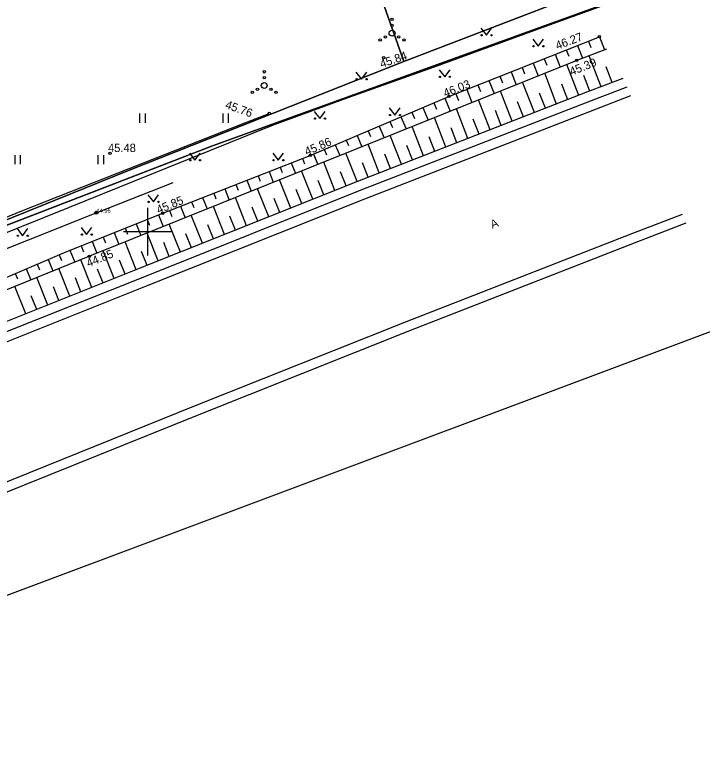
# Model space of a CAD drawing. Extents: x 543497 to 546634, y 6576026 to 6577859.
# Drawn here: x 545788.8 to 545846.7, y 6577556.4 to 6577618.2 of the extents above; entities that cross this region are included whole.
import ezdxf

# ---------------------------------------------------------------- set-up
doc = ezdxf.new("R2010")
doc.units = 0
for name, color, linetype in [('AED', 7, 'Continuous'), ('HALJASTUS', 7, 'Continuous'), ('KOORDPUNKT', 7, 'Continuous'), ('korgus-EH2000', 7, 'Continuous'), ('PIIR', 7, 'Continuous'), ('RELJEEF', 7, 'Continuous'), ('SITRASS', 7, 'Continuous'), ('TEE', 7, 'Continuous'), ('vork', 7, 'Continuous')]:
    doc.layers.add(name, color=color, linetype=linetype)

# ---------------------------------------------------------------- blocks, each defined once
blk = doc.blocks.new('MURU')
for p, q in [((-0.93, 1.21), (0, 0)), ((0, 0), (0.89, 1.21))]:
    blk.add_line(p, q)
for centre in [(-0.8, 0), (0.86, 0)]:
    blk.add_circle(centre, 0.11)
blk = doc.blocks.new('VQSA')
for centre, radius in [((0, 2.3), 0.2), ((0, 1.3), 0.2), ((0, 0), 0.5), ((-2, -1.15), 0.2), ((-1.13, -0.65), 0.2), ((1.13, -0.65), 0.2), ((2, -1.15), 0.2)]:
    blk.add_circle(centre, radius)
blk = doc.blocks.new('HEIN')
for p, q in [((-0.46, 0.76), (-0.46, -0.76)), ((0.46, 0.76), (0.46, -0.76))]:
    blk.add_line(p, q)
blk = doc.blocks.new('VKORIS')
for p, q in [((0, 4), (0, -4)), ((-4, 0), (4, 0))]:
    blk.add_line(p, q)

msp = doc.modelspace()

# ---------------------------------------------------------------- linework, layer by layer
at = {"layer": 'AED'}
for points in [[(545840.301, 6577612.146), (545837.306, 6577610.993), (545817.958, 6577603.482), (545799.747, 6577596.209), (545778.688, 6577587.816), (545759.5, 6577579.962), (545738.312, 6577571.179), (545733.659, 6577569.181)], [(545840.301, 6577612.146), (545837.306, 6577610.993), (545817.958, 6577603.482), (545799.747, 6577596.209), (545778.688, 6577587.816), (545759.5, 6577579.962), (545738.312, 6577571.179), (545733.659, 6577569.181)], [(545738.617, 6577557.635), (545743.417, 6577559.669), (545763.695, 6577568.169), (545783.433, 6577576.227), (545804.204, 6577584.593), (545821.938, 6577591.645), (545841.105, 6577599.12), (545845.311, 6577600.739)], [(545738.617, 6577557.635), (545743.417, 6577559.669), (545763.695, 6577568.169), (545783.433, 6577576.227), (545804.204, 6577584.593), (545821.938, 6577591.645), (545841.105, 6577599.12), (545845.311, 6577600.739)]]:
    msp.add_lwpolyline(points, dxfattribs=at)
at = {"layer": 'HALJASTUS'}
msp.add_lwpolyline([(545767.87, 6577592.915), (545789.58, 6577601.817), (545808.424, 6577609.234), (545810.243, 6577609.929)], dxfattribs=at)
msp.add_lwpolyline([(545767.87, 6577592.915), (545789.58, 6577601.817), (545808.424, 6577609.234), (545810.243, 6577609.929)], dxfattribs=at)
at = {"layer": 'KOORDPUNKT'}
for radius in [0.125, 0.0125, 0.011, 0.00955, 0.00807, 0.00659, 0.00511, 0.00363, 0.00215]:
    msp.add_circle((545795.705, 6577601.587), radius, dxfattribs=at)
at = {"layer": 'korgus-EH2000'}
for centre in [(545838.01, 6577616.378), (545838.01, 6577616.378), (545819.857, 6577614.627), (545819.857, 6577614.627), (545836.103, 6577614.393), (545836.103, 6577614.393), (545825.352, 6577611.362), (545825.352, 6577611.362), (545810.243, 6577609.929), (545810.243, 6577609.929), (545796.863, 6577606.585), (545796.863, 6577606.585), (545813.699, 6577606.408), (545813.699, 6577606.408), (545801.287, 6577601.547), (545801.287, 6577601.547), (545795.123, 6577597.935), (545795.123, 6577597.935)]:
    msp.add_circle(centre, 0.1, dxfattribs=at)
at = {"layer": 'PIIR'}
for points in [[(546508.03, 6577841.48), (546527.76, 6577842.6), (546535.64, 6577829.79), (546540.71, 6577817.81), (546551.12, 6577809.99), (546561.59, 6577802.16), (546622.52, 6577814.88), (546633.51, 6577792.62), (546608.95, 6577787.91), (546573.78, 6577780.87), (546521.59, 6577770.69), (546316.12, 6577725.86), (546173.38, 6577691.06), (546034.23, 6577654.21), (545899.95, 6577611.29), (545780.54, 6577566.57), (545623.97, 6577499.02), (545555.77, 6577467.67), (545385.83, 6577376.92), (545249.19, 6577295.85), (545250.22, 6577289.9), (544980.83, 6577118.49)], [(545764.02, 6577591.24), (545743.83, 6577582.87), (545701.39, 6577683.56), (545697.08, 6577693.8), (545689.57, 6577752.73), (545767.76, 6577766.59), (545789.82, 6577704.15), (545821.56, 6577614.29), (545798.4, 6577605.14), (545764.02, 6577591.24)], [(544735.78, 6577003.33), (545244.51, 6577326.53), (545247.53, 6577327.48), (545255.02, 6577332.08), (545355.7, 6577393.55), (545396.67, 6577416.25), (545446.15, 6577442.67), (545483.43, 6577462.14), (545526.72, 6577483.94), (545567.61, 6577503.92), (545600.27, 6577519.26), (545639.76, 6577537.43), (545673.8, 6577552.72), (545712.72, 6577569.73), (545743.83, 6577582.87), (545764.02, 6577591.24), (545805.47, 6577607.21), (545907.89, 6577644.25), (545925.88, 6577650.4), (545918.84, 6577672.45), (545921.7, 6577673.29), (545969.55, 6577687.28)]]:
    msp.add_lwpolyline(points, dxfattribs=at)
for points in [[(545870.16, 6577632.94), (545821.56, 6577614.29), (545789.82, 6577704.15), (545884.18, 6577730.34), (545894.83, 6577707.76), (545907.38, 6577646.71)], [(545805.47, 6577607.21), (545764.02, 6577591.24), (545798.4, 6577605.14), (545821.56, 6577614.29), (545870.16, 6577632.94), (545907.38, 6577646.71), (545907.89, 6577644.25)]]:
    msp.add_lwpolyline(points, close=True, dxfattribs=at)
at = {"layer": 'RELJEEF'}
for p, q in [((545838.01, 6577616.378), (545838.442, 6577615.289)), ((545838.01, 6577616.378), (545838.442, 6577615.289)), ((545837.08, 6577616.01), (545837.294, 6577615.47)), ((545837.08, 6577616.01), (545837.294, 6577615.47)), ((545835.221, 6577615.273), (545835.432, 6577614.741)), ((545835.221, 6577615.273), (545835.432, 6577614.741)), ((545836.151, 6577615.641), (545836.574, 6577614.573)), ((545836.151, 6577615.641), (545836.574, 6577614.573)), ((545833.362, 6577614.536), (545833.574, 6577613.999)), ((545833.362, 6577614.536), (545833.574, 6577613.999)), ((545834.291, 6577614.904), (545834.715, 6577613.836)), ((545834.291, 6577614.904), (545834.715, 6577613.836)), ((545838.14, 6577612.172), (545837.134, 6577614.788)), ((545838.14, 6577612.172), (545837.134, 6577614.788)), ((545832.432, 6577614.168), (545832.859, 6577613.09)), ((545832.432, 6577614.168), (545832.859, 6577613.09)), ((545836.275, 6577611.451), (545835.264, 6577614.056)), ((545836.275, 6577611.451), (545835.264, 6577614.056)), ((545830.573, 6577613.431), (545831.003, 6577612.345)), ((545830.573, 6577613.431), (545831.003, 6577612.345)), ((545831.502, 6577613.799), (545831.717, 6577613.258)), ((545831.502, 6577613.799), (545831.717, 6577613.258)), ((545834.41, 6577610.727), (545833.408, 6577613.31)), ((545834.41, 6577610.727), (545833.408, 6577613.31)), ((545839.074, 6577612.531), (545838.571, 6577613.838)), ((545839.074, 6577612.531), (545838.571, 6577613.838)), ((545828.713, 6577612.694), (545829.147, 6577611.599)), ((545828.713, 6577612.694), (545829.147, 6577611.599)), ((545829.643, 6577613.062), (545829.859, 6577612.517)), ((545829.643, 6577613.062), (545829.859, 6577612.517)), ((545837.207, 6577611.813), (545836.704, 6577613.121)), ((545837.207, 6577611.813), (545836.704, 6577613.121)), ((545827.784, 6577612.326), (545828.001, 6577611.776)), ((545827.784, 6577612.326), (545828.001, 6577611.776)), ((545832.546, 6577610.004), (545831.552, 6577612.565)), ((545832.546, 6577610.004), (545831.552, 6577612.565)), ((545835.343, 6577611.089), (545834.839, 6577612.386)), ((545835.343, 6577611.089), (545834.839, 6577612.386)), ((545825.924, 6577611.589), (545826.144, 6577611.035)), ((545825.924, 6577611.589), (545826.144, 6577611.035)), ((545826.854, 6577611.957), (545827.291, 6577610.854)), ((545826.854, 6577611.957), (545827.291, 6577610.854)), ((545830.681, 6577609.28), (545829.695, 6577611.82)), ((545830.681, 6577609.28), (545829.695, 6577611.82)), ((545833.478, 6577610.366), (545832.979, 6577611.652)), ((545833.478, 6577610.366), (545832.979, 6577611.652)), ((545824.078, 6577610.82), (545824.306, 6577610.284)), ((545824.078, 6577610.82), (545824.306, 6577610.284)), ((545824.998, 6577611.212), (545825.462, 6577610.12)), ((545824.998, 6577611.212), (545825.462, 6577610.12)), ((545828.817, 6577608.556), (545827.839, 6577611.074)), ((545828.817, 6577608.556), (545827.839, 6577611.074)), ((545831.614, 6577609.642), (545831.119, 6577610.917)), ((545831.614, 6577609.642), (545831.119, 6577610.917)), ((545823.158, 6577610.429), (545823.606, 6577609.374)), ((545823.158, 6577610.429), (545823.606, 6577609.374)), ((545826.953, 6577607.832), (545825.983, 6577610.329)), ((545826.953, 6577607.832), (545825.983, 6577610.329)), ((545829.749, 6577608.918), (545829.258, 6577610.182)), ((545829.749, 6577608.918), (545829.258, 6577610.182)), ((545821.317, 6577609.647), (545821.75, 6577608.629)), ((545821.317, 6577609.647), (545821.75, 6577608.629)), ((545822.237, 6577610.038), (545822.458, 6577609.52)), ((545822.237, 6577610.038), (545822.458, 6577609.52)), ((545825.088, 6577607.109), (545824.127, 6577609.583)), ((545825.088, 6577607.109), (545824.127, 6577609.583)), ((545820.397, 6577609.255), (545820.609, 6577608.756)), ((545820.397, 6577609.255), (545820.609, 6577608.756)), ((545827.885, 6577608.194), (545827.398, 6577609.448)), ((545827.885, 6577608.194), (545827.398, 6577609.448)), ((545818.556, 6577608.473), (545818.761, 6577607.992)), ((545818.556, 6577608.473), (545818.761, 6577607.992)), ((545819.477, 6577608.864), (545819.894, 6577607.883)), ((545819.477, 6577608.864), (545819.894, 6577607.883)), ((545823.224, 6577606.385), (545822.271, 6577608.838)), ((545823.224, 6577606.385), (545822.271, 6577608.838)), ((545826.02, 6577607.47), (545825.538, 6577608.713)), ((545826.02, 6577607.47), (545825.538, 6577608.713)), ((545817.636, 6577608.082), (545818.037, 6577607.138)), ((545817.636, 6577608.082), (545818.037, 6577607.138)), ((545821.359, 6577605.661), (545820.415, 6577608.093)), ((545821.359, 6577605.661), (545820.415, 6577608.093)), ((545824.156, 6577606.747), (545823.678, 6577607.979)), ((545824.156, 6577606.747), (545823.678, 6577607.979)), ((545815.795, 6577607.299), (545816.181, 6577606.392)), ((545815.795, 6577607.299), (545816.181, 6577606.392)), ((545816.716, 6577607.69), (545816.912, 6577607.228)), ((545816.716, 6577607.69), (545816.912, 6577607.228)), ((545819.495, 6577604.937), (545818.559, 6577607.347)), ((545819.495, 6577604.937), (545818.559, 6577607.347)), ((545822.291, 6577606.023), (545821.817, 6577607.244)), ((545822.291, 6577606.023), (545821.817, 6577607.244)), ((545813.955, 6577606.517), (545814.325, 6577605.647)), ((545813.955, 6577606.517), (545814.325, 6577605.647)), ((545814.875, 6577606.908), (545815.064, 6577606.464)), ((545814.875, 6577606.908), (545815.064, 6577606.464)), ((545817.63, 6577604.213), (545816.68, 6577606.593)), ((545817.63, 6577604.213), (545816.68, 6577606.593)), ((545820.427, 6577605.299), (545819.957, 6577606.509)), ((545820.427, 6577605.299), (545819.957, 6577606.509)), ((545813.027, 6577606.145), (545813.199, 6577605.704)), ((545813.027, 6577606.145), (545813.199, 6577605.704)), ((545811.164, 6577605.415), (545811.34, 6577604.967)), ((545811.164, 6577605.415), (545811.34, 6577604.967)), ((545812.096, 6577605.78), (545812.444, 6577604.891)), ((545812.096, 6577605.78), (545812.444, 6577604.891)), ((545815.773, 6577603.471), (545814.824, 6577605.847)), ((545815.773, 6577603.471), (545814.824, 6577605.847)), ((545818.563, 6577604.575), (545818.097, 6577605.775)), ((545818.563, 6577604.575), (545818.097, 6577605.775)), ((545809.302, 6577604.686), (545809.481, 6577604.23)), ((545809.302, 6577604.686), (545809.481, 6577604.23)), ((545810.233, 6577605.051), (545810.588, 6577604.146)), ((545810.233, 6577605.051), (545810.588, 6577604.146)), ((545813.916, 6577602.729), (545812.968, 6577605.102)), ((545813.916, 6577602.729), (545812.968, 6577605.102)), ((545816.702, 6577603.842), (545816.227, 6577605.031)), ((545816.702, 6577603.842), (545816.227, 6577605.031)), ((545808.371, 6577604.321), (545808.732, 6577603.4)), ((545808.371, 6577604.321), (545808.732, 6577603.4)), ((545812.058, 6577601.988), (545811.112, 6577604.356)), ((545812.058, 6577601.988), (545811.112, 6577604.356)), ((545814.844, 6577603.1), (545814.37, 6577604.287)), ((545814.844, 6577603.1), (545814.37, 6577604.287)), ((545806.509, 6577603.592), (545806.876, 6577602.655)), ((545806.509, 6577603.592), (545806.876, 6577602.655)), ((545807.44, 6577603.957), (545807.622, 6577603.492)), ((545807.44, 6577603.957), (545807.622, 6577603.492)), ((545810.201, 6577601.246), (545809.256, 6577603.611)), ((545810.201, 6577601.246), (545809.256, 6577603.611)), ((545812.987, 6577602.358), (545812.514, 6577603.544)), ((545812.987, 6577602.358), (545812.514, 6577603.544)), ((545804.646, 6577602.863), (545805.02, 6577601.91)), ((545804.646, 6577602.863), (545805.02, 6577601.91)), ((545805.578, 6577603.227), (545805.763, 6577602.755)), ((545805.578, 6577603.227), (545805.763, 6577602.755)), ((545808.344, 6577600.504), (545807.4, 6577602.866)), ((545808.344, 6577600.504), (545807.4, 6577602.866)), ((545811.13, 6577601.617), (545810.657, 6577602.8)), ((545811.13, 6577601.617), (545810.657, 6577602.8)), ((545803.715, 6577602.498), (545803.903, 6577602.017)), ((545803.715, 6577602.498), (545803.903, 6577602.017)), ((545801.853, 6577601.769), (545802.044, 6577601.28)), ((545801.853, 6577601.769), (545802.044, 6577601.28)), ((545802.784, 6577602.133), (545803.164, 6577601.164)), ((545802.784, 6577602.133), (545803.164, 6577601.164)), ((545806.486, 6577599.762), (545805.545, 6577602.12)), ((545806.486, 6577599.762), (545805.545, 6577602.12)), ((545809.272, 6577600.875), (545808.8, 6577602.057)), ((545809.272, 6577600.875), (545808.8, 6577602.057)), ((545799.994, 6577601.032), (545800.19, 6577600.54)), ((545799.994, 6577601.032), (545800.19, 6577600.54)), ((545800.923, 6577601.402), (545801.314, 6577600.421)), ((545800.923, 6577601.402), (545801.314, 6577600.421)), ((545804.629, 6577599.02), (545803.689, 6577601.375)), ((545804.629, 6577599.02), (545803.689, 6577601.375)), ((545807.415, 6577600.133), (545806.944, 6577601.313)), ((545807.415, 6577600.133), (545806.944, 6577601.313)), ((545798.136, 6577600.291), (545798.333, 6577599.797)), ((545798.136, 6577600.291), (545798.333, 6577599.797)), ((545799.065, 6577600.661), (545799.458, 6577599.676)), ((545799.065, 6577600.661), (545799.458, 6577599.676)), ((545802.772, 6577598.278), (545801.833, 6577600.63)), ((545802.772, 6577598.278), (545801.833, 6577600.63)), ((545805.558, 6577599.391), (545805.087, 6577600.569)), ((545805.558, 6577599.391), (545805.087, 6577600.569)), ((545797.207, 6577599.921), (545797.602, 6577598.931)), ((545797.207, 6577599.921), (545797.602, 6577598.931)), ((545800.914, 6577597.537), (545799.977, 6577599.884)), ((545800.914, 6577597.537), (545799.977, 6577599.884)), ((545803.7, 6577598.649), (545803.231, 6577599.826)), ((545803.7, 6577598.649), (545803.231, 6577599.826)), ((545795.349, 6577599.18), (545795.746, 6577598.185)), ((545795.349, 6577599.18), (545795.746, 6577598.185)), ((545796.278, 6577599.55), (545796.476, 6577599.054)), ((545796.278, 6577599.55), (545796.476, 6577599.054)), ((545799.057, 6577596.795), (545798.123, 6577599.14)), ((545799.057, 6577596.795), (545798.123, 6577599.14)), ((545801.843, 6577597.907), (545801.374, 6577599.082)), ((545801.843, 6577597.907), (545801.374, 6577599.082)), ((545793.491, 6577598.44), (545793.891, 6577597.437)), ((545793.491, 6577598.44), (545793.891, 6577597.437)), ((545794.42, 6577598.81), (545794.619, 6577598.311)), ((545794.42, 6577598.81), (545794.619, 6577598.311)), ((545792.569, 6577598.053), (545792.779, 6577597.563)), ((545792.569, 6577598.053), (545792.779, 6577597.563)), ((545797.199, 6577596.055), (545796.267, 6577598.394)), ((545797.199, 6577596.055), (545796.267, 6577598.394)), ((545799.986, 6577597.166), (545799.517, 6577598.339)), ((545799.986, 6577597.166), (545799.517, 6577598.339)), ((545790.73, 6577597.268), (545790.932, 6577596.795)), ((545790.73, 6577597.268), (545790.932, 6577596.795)), ((545791.649, 6577597.661), (545792.061, 6577596.697)), ((545791.649, 6577597.661), (545792.061, 6577596.697)), ((545795.341, 6577595.314), (545794.411, 6577597.647)), ((545795.341, 6577595.314), (545794.411, 6577597.647)), ((545798.128, 6577596.425), (545797.661, 6577597.596)), ((545798.128, 6577596.425), (545797.661, 6577597.596)), ((545789.81, 6577596.876), (545790.206, 6577595.947)), ((545789.81, 6577596.876), (545790.206, 6577595.947)), ((545793.483, 6577594.574), (545792.557, 6577596.898)), ((545793.483, 6577594.574), (545792.557, 6577596.898)), ((545796.27, 6577595.684), (545795.804, 6577596.853)), ((545796.27, 6577595.684), (545795.804, 6577596.853)), ((545788.89, 6577596.483), (545789.085, 6577596.028)), ((545788.89, 6577596.483), (545789.085, 6577596.028)), ((545791.626, 6577593.833), (545790.703, 6577596.148)), ((545791.626, 6577593.833), (545790.703, 6577596.148)), ((545794.412, 6577594.944), (545793.948, 6577596.108)), ((545794.412, 6577594.944), (545793.948, 6577596.108)), ((545789.768, 6577593.093), (545788.849, 6577595.398)), ((545789.768, 6577593.093), (545788.849, 6577595.398)), ((545792.554, 6577594.203), (545792.092, 6577595.363)), ((545792.554, 6577594.203), (545792.092, 6577595.363)), ((545790.697, 6577593.463), (545790.236, 6577594.618)), ((545790.697, 6577593.463), (545790.236, 6577594.618))]:
    msp.add_line(p, q, dxfattribs=at)
for points in [[(545731.614, 6577573.944), (545738.365, 6577576.799), (545750.502, 6577581.016), (545762.608, 6577585.779), (545774.362, 6577590.573), (545786.917, 6577595.641), (545793.229, 6577598.335), (545801.287, 6577601.547), (545813.699, 6577606.408), (545825.352, 6577611.362), (545838.01, 6577616.378)], [(545731.614, 6577573.944), (545738.365, 6577576.799), (545750.502, 6577581.016), (545762.608, 6577585.779), (545774.362, 6577590.573), (545786.917, 6577595.641), (545793.229, 6577598.335), (545801.287, 6577601.547), (545813.699, 6577606.408), (545825.352, 6577611.362), (545838.01, 6577616.378)], [(545838.591, 6577615.346), (545836.103, 6577614.393), (545795.123, 6577597.935), (545776.122, 6577590.252), (545759.626, 6577583.47), (545743.699, 6577577.007), (545732.388, 6577572.14)], [(545838.591, 6577615.346), (545836.103, 6577614.393), (545795.123, 6577597.935), (545776.122, 6577590.252), (545759.626, 6577583.47), (545743.699, 6577577.007), (545732.388, 6577572.14)], [(545839.979, 6577612.879), (545837.017, 6577611.739), (545817.665, 6577604.227), (545799.451, 6577596.952), (545778.389, 6577588.558), (545759.196, 6577580.701), (545738.001, 6577571.916), (545733.344, 6577569.916)], [(545839.979, 6577612.879), (545837.017, 6577611.739), (545817.665, 6577604.227), (545799.451, 6577596.952), (545778.389, 6577588.558), (545759.196, 6577580.701), (545738.001, 6577571.916), (545733.344, 6577569.916)]]:
    msp.add_lwpolyline(points, dxfattribs=at)
at = {"layer": 'SITRASS'}
for points in [[(545725.218, 6577573.271), (545737, 6577578.29), (545746.309, 6577582.728), (545753.405, 6577586.103), (545757.558, 6577587.92), (545763.387, 6577590.372), (545769.274, 6577592.587), (545779.285, 6577596.698), (545786.821, 6577599.389), (545793.444, 6577602.049), (545801.641, 6577605.377), (545810.6, 6577608.984), (545816.886, 6577611.263), (545824.049, 6577613.812), (545833.795, 6577617.385), (545845.301, 6577621.548), (545854.056, 6577624.732), (545867.355, 6577629.483), (545875.382, 6577632.419), (545885.021, 6577635.823), (545896.875, 6577639.935), (545905.262, 6577642.441), (545908.003, 6577643.388)], [(545592.627, 6577513.998), (545608.589, 6577521.201), (545625.437, 6577528.467), (545642.93, 6577536.272), (545658.754, 6577543.29), (545675.68, 6577550.746), (545692.336, 6577557.893), (545709.186, 6577565.215), (545727.252, 6577573.326), (545744.263, 6577580.372), (545761.062, 6577587.912), (545778.45, 6577594.724), (545795.705, 6577601.587), (545802.158, 6577604.124)]]:
    msp.add_lwpolyline(points, dxfattribs=at)
at = {"layer": 'TEE'}
for points in [[(545840.623, 6577611.412), (545837.594, 6577610.247), (545818.251, 6577602.738), (545800.044, 6577595.466), (545778.988, 6577587.074), (545759.805, 6577579.222), (545738.623, 6577570.442), (545733.975, 6577568.446)], [(545840.623, 6577611.412), (545837.594, 6577610.247), (545818.251, 6577602.738), (545800.044, 6577595.466), (545778.988, 6577587.074), (545759.805, 6577579.222), (545738.623, 6577570.442), (545733.975, 6577568.446)], [(545738.302, 6577558.37), (545743.106, 6577560.406), (545763.389, 6577568.908), (545783.132, 6577576.968), (545803.907, 6577585.336), (545821.645, 6577592.389), (545840.816, 6577599.866), (545844.989, 6577601.473)], [(545738.302, 6577558.37), (545743.106, 6577560.406), (545763.389, 6577568.908), (545783.132, 6577576.968), (545803.907, 6577585.336), (545821.645, 6577592.389), (545840.816, 6577599.866), (545844.989, 6577601.473)]]:
    msp.add_lwpolyline(points, dxfattribs=at)

# ---------------------------------------------------------------- block references
at = {"layer": 'HALJASTUS', "xscale": 0.5000000000000001, "yscale": 0.5}
for name, p in [('VQSA', (545820.571, 6577616.683)), ('VQSA', (545820.571, 6577616.683)), ('MURU', (545828.5, 6577616.5)), ('MURU', (545828.5, 6577616.5)), ('MURU', (545832.862, 6577615.577)), ('MURU', (545832.862, 6577615.577)), ('VQSA', (545809.821, 6577612.282)), ('VQSA', (545809.821, 6577612.282)), ('MURU', (545818, 6577612.802)), ('MURU', (545818, 6577612.802)), ('MURU', (545825, 6577613)), ('MURU', (545825, 6577613)), ('MURU', (545820.803, 6577609.803)), ('MURU', (545820.803, 6577609.803)), ('HEIN', (545799.574, 6577609.539)), ('HEIN', (545799.574, 6577609.539)), ('HEIN', (545806.574, 6577609.539)), ('HEIN', (545806.574, 6577609.539)), ('MURU', (545814.5, 6577609.5)), ('MURU', (545814.5, 6577609.5)), ('MURU', (545804, 6577606)), ('MURU', (545804, 6577606)), ('MURU', (545811, 6577606)), ('MURU', (545811, 6577606)), ('HEIN', (545789.074, 6577606.039)), ('HEIN', (545789.074, 6577606.039)), ('HEIN', (545796.074, 6577606.039)), ('HEIN', (545796.074, 6577606.039)), ('MURU', (545800.5, 6577602.5)), ('MURU', (545800.5, 6577602.5)), ('MURU', (545794.891, 6577599.758)), ('MURU', (545794.891, 6577599.758)), ('MURU', (545789.507, 6577599.657)), ('MURU', (545789.507, 6577599.657))]:
    msp.add_blockref(name, p, dxfattribs=at)
at = {"layer": 'vork', "xscale": 0.5000000000000001, "yscale": 0.5}
msp.add_blockref('VKORIS', (545800, 6577600), dxfattribs=at)
msp.add_blockref('VKORIS', (545800, 6577600), dxfattribs=at)

# ---------------------------------------------------------------- texts
at = {"layer": 'KOORDPUNKT'}
msp.add_text('44.96', height=0.35, rotation=360, dxfattribs=at).set_placement((545795.705, 6577601.587))
at = {"layer": 'korgus-EH2000'}
for s, rotation, p in [(' 46.27', 20.59743, (545834.224, 6577615.188)), (' 46.27', 20.59743, (545834.224, 6577615.188)), (' 45.84', 19.09113, (545819.44, 6577613.659)), (' 45.84', 19.09113, (545819.44, 6577613.659)), (' 45.39', 22.04587, (545835.42, 6577612.998)), (' 45.39', 22.04587, (545835.42, 6577612.998)), (' 46.03', 21.50619, (545824.805, 6577611.189)), (' 46.03', 21.50619, (545824.805, 6577611.189)), (' 45.76', 339.93274, (545806.244, 6577610.487)), (' 45.76', 339.93274, (545806.244, 6577610.487)), (' 45.86', 23.27702, (545813.163, 6577606.277)), (' 45.86', 23.27702, (545813.163, 6577606.277)), (' 45.48', 360, (545796.427, 6577606.69)), (' 45.48', 360, (545796.427, 6577606.69)), (' 45.85', 22.43543, (545800.696, 6577601.383)), (' 45.85', 22.43543, (545800.696, 6577601.383)), (' 44.85', 22.04587, (545794.798, 6577596.905)), (' 44.85', 22.04587, (545794.798, 6577596.905))]:
    msp.add_text(s, height=0.7, rotation=rotation, dxfattribs=at).set_placement(p)
at = {"layer": 'TEE'}
msp.add_text('A', height=0.7, rotation=21.36571, dxfattribs=at).set_placement((545828.997, 6577600.24))
msp.add_text('A', height=0.7, rotation=21.36571, dxfattribs=at).set_placement((545828.997, 6577600.24))

doc.saveas('drawing.dxf')
